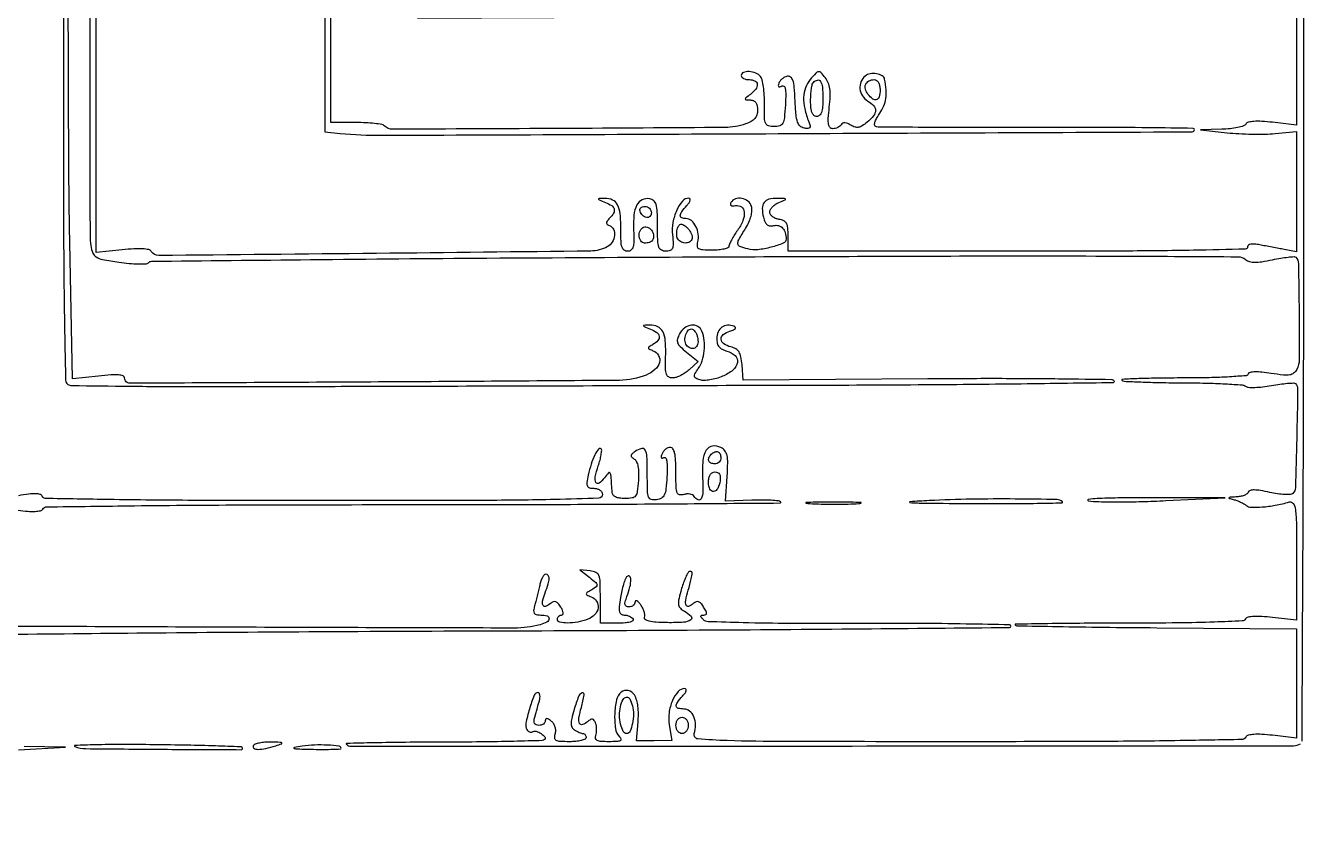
# Model space of a CAD drawing. Extents: x 24 to 1546, y 0 to 2379.
# Drawn here: x 250.7 to 563, y -0.5 to 195.2 of the extents above; entities that cross this region are included whole.
import ezdxf

# ---------------------------------------------------------------- set-up
doc = ezdxf.new("R2010")
doc.units = 0
doc.header["$MEASUREMENT"] = 0
doc.layers.get('0').update_dxf_attribs({"linetype": 'CONTINUOUS'})

msp = doc.modelspace()

# ---------------------------------------------------------------- linework, layer by layer
for points in [[(324, 288.105035), (324, 169.210071), (327.75, 168.855035, 0.024573), (337.966179, 168.392349, 0.000137), (435.072302, 168.795574, 0.000014), (536.468237, 169.247283, 0.412847), (537.000134, 169.78147, 0.409917), (536.711742, 170.074239, 0.00034), (525.636888, 170.231486, 0.002903), (513.149817, 170.327793, 0.00174), (498.316557, 170.30444, -0.001217), (483.428024, 170.2654, -0.001967), (470.759123, 170.312838, -0.000294), (459.524928, 170.405697, -0.137028), (458.825824, 170.607647, -0.290032), (458.644012, 170.981494, -0.055605), (458.818776, 171.752084, -0.043844), (459.259155, 172.733605, -0.02711), (459.935099, 173.803207, 0.055832), (460.907151, 175.556417, 0.063252), (461.416773, 177.409603, 0.054911), (461.485635, 179.539672, 0.029643), (461.127623, 182.143011, 0.223091), (460.522631, 182.964246, 0.085217), (459.143922, 183.431646, 0.07831), (457.563637, 183.43248, 0.13505), (456.373252, 182.894808, 0.121555), (455.327207, 181.47851, 0.124682), (455.073081, 179.752026, 0.120338), (455.672378, 178.065696, 0.108311), (457, 176.767927, -0.062832), (458.452195, 175.584568, -0.201194), (458.888252, 174.441586, -0.167563), (458.407311, 173.181708, -0.041522), (456.830939, 171.587274, -0.032282), (455.658672, 170.707973, -0.098648), (454.740636, 170.33879, -0.122466), (453.869805, 170.389377, -0.064214), (452.8773, 170.844555, 0.040605), (452.078983, 171.257211, 0.085081), (451.399958, 171.413456, 0.121446), (450.866462, 171.313454, 0.148635), (450.487343, 170.979521, -0.090211), (450.149336, 170.604482, -0.053194), (449.633941, 170.287734, -0.050929), (449.031689, 170.072656, -0.060382), (448.432247, 170, -0.210285), (447.759728, 170.295927, -0.145928), (447.392017, 171.053419, -0.058125), (447.324394, 172.522532, -0.010498), (447.573605, 175.25, 0.017078), (447.78033, 177.896225, 0.044976), (447.692788, 179.794574, 0.061909), (447.304601, 181.255961, 0.071684), (446.581675, 182.5, 0.022296), (445.528545, 183.71507, 0.239711), (444.933309, 183.926662, 0.175471), (444.30063, 183.600168, 0.011329), (442.905312, 182.023104, 0.086466), (441.725856, 180.006261, 0.081046), (441.263189, 177.662893, 0.066446), (441.538394, 174.906262, 0.035974), (442.560832, 171.648576, -0.034905), (442.855769, 170.715831, -0.228888), (442.754672, 170.249643, -0.240275), (442.332396, 170.053104, -0.038117), (441.395909, 170.15862, -0.142908), (440.417344, 170.658517, -0.124752), (439.798614, 171.631528, -0.057607), (439.432105, 173.411339, -0.010137), (439.200626, 176.823859, 0.008909), (438.98105, 180.18303, 0.056727), (438.64803, 181.856591, 0.15539), (438.101405, 182.625405, 0.212101), (437.283492, 182.813816, 0.068943), (436.630377, 182.59064, 0.054818), (436.005061, 182.184107, 0.056185), (435.49965, 181.665544, 0.084917), (435.203134, 181.110804, 0.045685), (435.074113, 180.560118, 0.2479), (435.175068, 180.281103, 0.276216), (435.44954, 180.225855, 0.053354), (435.925764, 180.45412, -0.329095), (436.437553, 180.41191, -0.167571), (436.776055, 179.82151, -0.051224), (436.899122, 178.396917, -0.010232), (436.805496, 175.843315, -0.010167), (436.557727, 172.650408, -0.094449), (436.169005, 171.32907, -0.201496), (435.428953, 170.70741, -0.075393), (434.061255, 170.5, -0.071465), (432.677038, 170.698863, -0.223214), (431.990256, 171.306834, -0.096614), (431.706403, 172.610844, -0.008521), (431.690605, 176, 0.016972), (431.64322, 178.197376, 0.020491), (431.44442, 180.251563, 0.019592), (431.142535, 181.942869, 0.11546), (430.756905, 182.75, 0.130597), (429.596003, 183.606171, 0.080982), (427.930947, 183.968241, 0.102595), (426.522846, 183.752594, 0.313273), (426, 183, 0.191087), (426.151477, 182.618118, 0.088204), (426.5875, 182.29375, 0.068025), (427.234582, 182.073693, 0.048028), (428, 182, -0.111984), (429.367044, 181.689936, -0.270185), (429.928964, 180.863179, -0.186748), (429.56241, 179.678469, -0.063131), (428.25, 178.392046, 0.005777), (427.13212, 177.522916, 0.22845), (427, 177.24884, 0.395521), (427.161439, 177.076683, 0.011517), (428.25, 177.031803, -0.101405), (429.012647, 176.861029, -0.132017), (429.564564, 176.410202, -0.10612), (429.893436, 175.657464, -0.050157), (430, 174.597825, -0.071227), (429.830877, 173.41663, -0.106893), (429.335773, 172.504732, -0.091011), (428.440407, 171.782323, -0.040508), (427.048659, 171.166807, -0.082121), (422.042427, 170.299439, -0.000673), (381.971092, 170.045584, -0.000315), (340.708654, 169.865724, -0.197303), (338.592361, 170.725446, 0.154573), (337.990674, 171.030143, 0.012728), (336.22747, 171.272475, 0.016093), (334.064855, 171.443556, 0.011691), (331.651141, 171.5), (325.5, 171.5), (325.5, 289.198536, -0.000228)], [(563.34628, 20.117426, 0.00003), (563.585042, 68.349484, 0.000793), (563.761466, 121.74337, 0.000478), (563.809731, 185.065658, -0.000252), (563.829439, 248.38279, -0.000419), (563.917736, 301.759581, -0.00001), (564.039235, 350.115363, -0.198254)], [(266.463593, 224.343765, 0.000558), (266.467086, 181.731918, 0.000082), (266.518586, 143.885163, 0.037539), (266.709111, 141.40167, 0.054834), (267.198688, 139.569919, 0.168378), (268.018456, 138.605211, 0.087566), (269.597789, 138.014115, 0.008774), (273.58593, 137.34636, 0.013521), (276.099134, 137.039984, 0.019083), (278.351362, 136.913489, 0.015549), (280.183011, 136.937581, 0.187437), (280.816598, 137.216598, -0.196139), (281.630153, 137.558684, -0.000053), (320.530591, 137.970003, -0.000957), (363.716519, 138.339434, -0.000579), (414.851545, 138.619756, -0.000394), (481.537299, 138.855576, -0.001825), (520.068706, 138.820836, -0.000442), (547.670252, 138.670766, -0.173305), (549.491739, 138.006856, 0.104939), (550.461119, 137.497729, 0.065806), (551.733634, 137.31441, 0.042344), (553.503245, 137.443794, 0.013411), (556.108029, 137.929748, -0.010338), (558.130241, 138.319887, -0.015407), (559.914349, 138.569664, -0.010383), (561.382989, 138.698527, -0.216321), (561.786302, 138.547031, -0.194259), (562.464859, 136.949489, -0.002204), (562.62492, 125.104136, -0.00311), (562.65829, 113.530417, -0.122624), (562.03647, 111.068146, -0.10117), (561.292128, 110.171862, -0.132277), (560.320581, 109.74605, -0.066058), (558.770183, 109.717959, -0.010833), (555.791253, 110.12401, 0.014005), (553.530817, 110.417532, 0.031638), (551.806595, 110.482854, 0.039546), (550.600217, 110.356403, 0.271333), (550.166667, 109.981186, -0.298936), (549.623698, 109.557743, -0.004954), (545.619964, 109.271089, -0.010267), (540.603747, 109.065134, -0.005126), (534.25, 109, 0.003413), (528.312894, 108.959471, 0.006018), (523.410753, 108.833517, 0.002057), (519.322206, 108.662361, 0.651687), (519.233416, 108.433251, 0.186452), (519.752831, 108.20333, 0.001882), (523.84897, 108.021781, 0.005785), (528.608707, 107.883906, 0.003683), (534.150082, 107.828362, -0.005225), (539.721616, 107.755332, -0.007851), (544.578462, 107.564567, -0.003795), (548.675093, 107.307993, -0.153296), (549.5, 106.983895, 0.157582), (550.182563, 106.722295, 0.019996), (551.778607, 106.700885, 0.021852), (553.729767, 106.838217, 0.016562), (555.852706, 107.152745, -0.010068), (557.940348, 107.489802, -0.014948), (559.781307, 107.693211, -0.009984), (561.297334, 107.784561, -0.209385), (561.710102, 107.623231, -0.202975), (562.271747, 106.236775, -0.001649), (562.043674, 94.181747, -0.001721), (561.735067, 82.156212, -0.191361), (561.112153, 80.712153, -0.189624), (560.537693, 80.462065, -0.022307), (559.115789, 80.474582, -0.024197), (557.359812, 80.653952, -0.017572), (555.428616, 81.015998, 0.012843), (553.161365, 81.463276, 0.040384), (551.617393, 81.60007, 0.067737), (550.627644, 81.473064, 0.251658), (550.185358, 81.056073, -0.169279), (549.865828, 80.641914, -0.05203), (549.153407, 80.276146, -0.045389), (548.213212, 80.006156, -0.036379), (547.166667, 79.883999, 0.004273), (545.746555, 79.810058, 0.171276), (545.463511, 79.690447, 0.586718), (545.497812, 79.54361, 0.009775), (546.5, 79.27639, -0.026478), (547.351736, 79.018535, -0.019978), (548.25742, 78.649565, -0.020338), (549.082542, 78.233039, -0.043297), (549.674197, 77.832858, 0.164738), (550.927326, 77.368758, 0.026432), (553.572592, 77.434118, 0.026828), (556.795857, 77.859447, 0.020727), (560.25, 78.654706, -0.33213), (561.197845, 78.283146, -0.108772), (561.728397, 76.779342, -0.028216), (561.957143, 73.321907, -0.002412), (562, 64.438221), (562, 49.741667), (556.083844, 50.411004, 0.013631), (553.538777, 50.628876, 0.028662), (551.55524, 50.630522, 0.033745), (550.121039, 50.451848, 0.209438), (549.524827, 50.040171, -0.247418), (548.68916, 49.548148, -0.002718), (541.88568, 49.26497, -0.006544), (533.06457, 49.061379, -0.002497), (520.774316, 49, 0.00145), (510.025931, 48.968832, 0.002476), (501.050959, 48.87233, 0.000349), (493.173128, 48.7431, 0.662012), (493.101288, 48.565379, 0.193662), (493.523048, 48.385663, 0.000214), (503.463902, 48.188851, 0.001931), (514.611979, 48.015994, 0.001181), (527.767954, 47.8939), (562, 47.657041), (562, 34.278864), (562, 20.900687), (556.129772, 21.564828, 0.013197), (553.501273, 21.79214, 0.032117), (551.556686, 21.7837, 0.042884), (550.201398, 21.572947, 0.196792), (549.570755, 21.114484, -0.254676), (548.542971, 20.528097, -0.000846), (533.492682, 20.256678, -0.003208), (513.271016, 20.055971, -0.000877), (481.373595, 20, -0.000379), (436.63437, 20.033901, -0.007096), (422.555376, 20.255056, -0.015533), (415.366465, 20.693851, -0.478777), (414.5, 22, 0.080631), (414.814712, 24.134025, 0.097766), (414.394952, 26.109133, 0.120421), (413.358184, 27.490024, 0.173484), (411.932612, 28, -0.058158), (410.555995, 28.160665, -0.323392), (410.097101, 28.691463, -0.184375), (410.35274, 29.589483, -0.023398), (411.654988, 31.171259, 0.029605), (412.238775, 31.89856, 0.084852), (412.518403, 32.480581, 0.211555), (412.468575, 32.838353, 0.259461), (412.178041, 33, 0.215905), (410.543703, 32.25977, 0.078501), (409.152892, 30.05879, 0.067479), (408.329777, 27.108942, 0.074117), (408.361226, 24.14248), (408.973047, 20.316362), (404.642224, 20.25089), (400.311402, 20.185419), (400.735041, 24.84271, 0.047505), (400.718885, 28.665668, 0.105005), (399.837559, 31.432152, 0.214228), (398.349689, 32.519421, 0.229327), (396.608213, 32.089808, 0.166498), (395.463716, 30.215117, 0.045197), (395.014537, 26.719601, 0.045276), (395.201729, 23.192514, 0.161863), (396.2, 21.2, -0.127884), (396.533092, 20.632818, -0.369577), (396.356877, 20.25, -0.096519), (395.513982, 20.044672, -0.011626), (393.593011, 20, -0.016019), (391.672295, 20.061551, -0.092898), (390.693815, 20.310704, -0.231659), (390.31108, 20.783117, -0.149098), (390.361626, 21.5, 0.056391), (390.539457, 22.185719, 0.036096), (390.596186, 23.007497, 0.036025), (390.534036, 23.831788, 0.054838), (390.351832, 24.525523, 0.0528), (389.99298, 25.228645, 0.206846), (389.595817, 25.491956, 0.180362), (389.092736, 25.400734, 0.039134), (388.359051, 24.883023, -0.088559), (387.10549, 24.171813, -0.394981), (386.399522, 24.481114, -0.147401), (386.250387, 25.797361, -0.022386), (386.846497, 28.406229, 0.020702), (387.556373, 31.46553, 0.564881), (387.050782, 31.917092, 0.231758), (386.165394, 31.084196, 0.017343), (385.076138, 27.859788, 0.013152), (384.475457, 25.64458, 0.064311), (384.333174, 24.356889, 0.124388), (384.563397, 23.511566, 0.123727), (385.16785, 22.875101, 0.021952), (385.73292, 22.550745, 0.0214), (386.328993, 22.274192, 0.021878), (386.872532, 22.077104, 0.071043), (387.25, 22.015313, -0.131305), (387.536062, 21.93258, -0.098296), (387.779688, 21.710748, -0.086253), (387.94363, 21.383267, -0.073145), (388, 21, -0.298029), (387.746631, 20.612682, -0.042808), (386.805205, 20.29375, -0.037088), (385.491409, 20.072373, -0.023202), (383.932612, 20, -0.012777), (381.658319, 20.058127, -0.110393), (380.687017, 20.327989, -0.261544), (380.332298, 20.88351, -0.091246), (380.45519, 21.858817, 0.08002), (380.577931, 22.684163, 0.069657), (380.446217, 23.548889, 0.069337), (380.081051, 24.347857, 0.077887), (379.522578, 24.981262, 0.025252), (378.826843, 25.501684, 0.125472), (378.370566, 25.664165, 0.296066), (378.10534, 25.524997, 0.128674), (378, 25.122445, -0.138431), (377.879179, 24.694414, -0.100108), (377.53958, 24.329718, -0.085785), (377.03165, 24.084162, -0.069905), (376.432612, 24, -0.092411), (375.765482, 24.124363, -0.186765), (375.375973, 24.478503, -0.140353), (375.261871, 25.089019, -0.045609), (375.432612, 26), (375.690904, 26.910459, 0.00708), (376, 28), (376.309096, 29.089541), (376.567388, 30, 0.04064), (376.718914, 30.766396, 0.070914), (376.701057, 31.4125, 0.108759), (376.526687, 31.84171, 0.246901), (376.225675, 32, 0.310386), (375.285117, 31.353882, 0.019087), (374.129476, 27.966692, 0.021712), (373.252613, 24.492189, 0.191637), (373.522794, 22.963119, 0.071506), (373.812671, 22.616399, 0.086764), (374.171462, 22.39216, 0.100354), (374.541547, 22.322727, 0.13557), (374.866844, 22.417705, -0.212807), (375.768519, 22.539456, -0.071163), (377.007467, 21.975397, -0.087291), (377.888286, 21.165529, -0.376003), (377.845004, 20.51167, -0.191569), (377.27999, 20.268213, -0.000779), (370.308711, 20.081764, -0.003702), (362.356003, 19.940374, -0.002304), (353.027988, 19.886607, 0.001884), (343.773807, 19.841045, 0.00324), (336.065401, 19.724094, 0.000597), (329.37344, 19.571196, 0.659521), (329.293991, 19.372675, 0.199041), (330.47682, 18.883074, 0.000013), (445.994116, 18.943074, 0.000017), (561.276547, 19.009838, 0.139128), (563.000019, 19.500012, 0.258597)], [(230.109045, 358.876355, -0.000048), (230.095006, 206.25)], [(242.797298, 79.868691, -0.000011), (242.648497, 127.699984, -0.000482), (242.536335, 180.49825, -0.00029), (242.5, 243.154512)], [(331.836986, 230.235519, 0.000013), (331.874014, 200.213255, 0.015872)], [(226.500919, 213.749975, -0.000156), (226.538171, 334.839254, -0.002108)], [(562, 197.884398), (562, 184.392542), (562, 170.900687), (556.129772, 171.564828, 0.013197), (553.501273, 171.79214, 0.032117), (551.556686, 171.7837, 0.042884), (550.201398, 171.572947, 0.196792), (549.570755, 171.114484, -0.177835), (549.00643, 170.671759, -0.025257), (547.559447, 170.282587, -0.026156), (545.729246, 169.987353, -0.019569), (543.690983, 169.847513), (538.5, 169.695026), (545, 169.013908, 0.012837), (547.871714, 168.787338, 0.008849), (551.132812, 168.671962, 0.008928), (554.275438, 168.672552, 0.017978), (556.75, 168.806298), (562, 169.279806), (562, 154.560448), (562, 139.841089), (559, 140.420545, 0.01626), (557.634311, 140.68433), (556, 141), (554.365689, 141.31567, -0.01626), (553, 141.579455, 0.027224), (551.75667, 141.750063, 0.061849), (550.810594, 141.710676, 0.103587), (550.216486, 141.479158, 0.253418), (550, 141.079455, -0.407532), (549.455649, 140.522511, -0.000917), (536.722444, 140.254646, -0.003719), (519.822705, 140.055865, -0.001078), (493.75, 139.999344), (437.5, 139.998688), (437.5, 143.749344, 0.021803), (437.41207, 145.764872, 0.104829), (437.078727, 146.857585, 0.160099), (436.409905, 147.478542, 0.072558), (435.25, 147.819551, -0.060838), (434.389706, 148.05081, -0.071565), (433.660937, 148.474894, -0.083552), (433.169949, 149.018948, -0.142823), (433, 149.601775, -0.128847), (433.164089, 150.227961, -0.06195), (433.660937, 150.900453, -0.055326), (434.389422, 151.514307, -0.051917), (435.25, 151.968838, 0.003358), (436.757153, 152.58643, 0.423599), (436.824554, 152.75826, 0.284828), (436.635043, 152.884676, 0.002442), (434.809017, 152.936614, 0.064561), (432.771672, 152.721096, 0.178285), (431.589032, 151.934043, 0.166149), (431.150308, 150.523, 0.054569), (431.451205, 148.338392, 0.040584), (431.85429, 147.150081, 0.120759), (432.369918, 146.469699, 0.154361), (433.057807, 146.198425, 0.081455), (433.980766, 146.284719, -0.131297), (435.157546, 146.278456, -0.141357), (436.13646, 145.681941, -0.115543), (436.780817, 144.536982, -0.070751), (437, 142.995765, -0.307002), (436.297527, 141.95951, -0.031552), (433.337554, 140.990943, -0.036587), (430.053534, 140.393299, -0.088424), (427.600686, 140.564085, -0.028339), (425.676531, 141.164715, -0.284133), (425.183688, 141.80251, -0.157393), (425.393493, 142.796553, -0.008335), (427.072196, 145.616816, 0.031187), (427.886838, 147.139633, 0.042041), (428.414916, 148.609845, 0.048563), (428.632637, 149.927534, 0.093782), (428.504808, 150.98485, 0.14841), (427.636168, 152.249102, 0.122703), (426.144402, 152.933147, 0.129617), (424.56937, 152.81948, 0.173558), (423.458665, 151.933118, 0.128732), (423.335348, 151.530938, 0.265014), (423.481503, 151.247893, 0.146085), (423.913338, 151.12095, 0.042205), (424.613396, 151.183118, -0.203936), (426.050091, 150.8476, -0.21935), (426.746579, 149.594098, -0.118386), (426.408683, 147.505282, -0.055739), (425.072211, 145.101411, 0.0143), (424.278798, 143.916885, 0.017479), (423.608712, 142.764332, 0.016127), (423.116609, 141.76963, 0.107199), (423, 141.231993, -0.303706), (422.751056, 140.859952, -0.040151), (421.801215, 140.554512, -0.035566), (420.483101, 140.342112, -0.02217), (418.919029, 140.272727, -0.012697), (416.580763, 140.332115, -0.117411), (415.615764, 140.614352, -0.25668), (415.253466, 141.205283, -0.075961), (415.367687, 142.298037, 0.097233), (415.485317, 144.195282, 0.084945), (414.894226, 146.096564, 0.096357), (413.796638, 147.502, 0.180847), (412.464816, 148, -0.093699), (411.426283, 148.196343, -0.325016), (411.079199, 148.739518, -0.146318), (411.41865, 149.668094, -0.023634), (412.654988, 151.171259, 0.029605), (413.238775, 151.89856, 0.084852), (413.518403, 152.480581, 0.211555), (413.468575, 152.838353, 0.259461), (413.178041, 153, 0.218955), (411.593113, 152.270996, 0.072395), (410.189752, 150.052598, 0.062525), (409.284217, 147.068476, 0.066299), (409.170123, 144.013289, -0.014326), (409.320611, 141.75119, -0.107022), (409.133881, 140.697866, -0.215417), (408.584089, 140.177652, -0.083493), (407.526426, 139.999564, -0.126419), (406.444211, 140.277385, -0.190701), (405.831231, 141.018389, -0.070823), (405.557316, 142.587384, -0.007857), (405.5, 146.234389, 0.009294), (405.435193, 149.720551, 0.061951), (405.157469, 151.431495, 0.142517), (404.570582, 152.351592, 0.132999), (403.566097, 152.843566, 0.161259), (401.743791, 152.607592, 0.164784), (400.441574, 151.331735, 0.09537), (399.732604, 148.85528, 0.032599), (399.644479, 145.103983, -0.011468), (399.695724, 142.371539, -0.06952), (399.494396, 140.973269, -0.166946), (399.000348, 140.27038, -0.158123), (398.166756, 140, -0.164373), (397.330531, 140.282539, -0.154659), (396.811889, 141.021062, -0.0664), (396.55812, 142.475373, -0.011739), (396.511852, 145.25, 0.023197), (396.358268, 149.128055, 0.095775), (395.719436, 151.375566, 0.168205), (394.508374, 152.548958, 0.117054), (392.627555, 152.936614, 0.003316), (391.179873, 152.883872, 0.43868), (391.077293, 152.76232, 0.269731), (391.202145, 152.599027, 0.002228), (392.75, 151.968838, -0.046379), (394.280915, 151.181766, -0.190206), (394.882184, 150.352425, -0.201921), (394.736678, 149.370404, -0.052723), (393.75, 148.075, 0.026382), (393.149887, 147.3676, 0.164145), (393, 146.923333, 0.247772), (393.178067, 146.586056, 0.062037), (393.75, 146.291667, -0.204248), (394.708398, 145.390919, -0.130189), (394.947388, 143.856597, -0.112436), (394.391711, 142.225432, -0.132552), (393.207147, 141.110862, -0.120448), (389.129955, 140.062587, -0.000396), (336.690554, 139.479202, -0.000215), (283.351018, 138.950989, -0.262463), (281.526682, 139.956827, 0.206653), (280.889594, 140.401772, 0.035566), (279.395071, 140.598659, 0.028486), (277.27229, 140.604872, 0.012017), (274.42831, 140.38241), (268, 139.72381), (268, 273.361905)], [(241, 241.956163, 0.000291), (241.049797, 156.292503, 0.001606)], [(260, 237), (260, 172.559017, 0.000926), (260.056212, 142.221123, 0.003335), (260.256969, 122.8737, 0.000903), (260.528925, 108.449711, 0.254427), (261.110288, 107.431838, 0.13627), (262.069216, 107.153287, 0.000342), (276.329219, 106.994321, 0.002118), (292.441613, 106.893978, 0.001314), (311.360288, 106.906011, -0.000113), (335.647336, 106.979782, -0.000044), (369.177311, 107.071083, -0.000044), (405.456367, 107.163489, -0.000054), (439.179495, 107.242761, 0.000985), (469.314485, 107.369663, 0.001659), (494.597034, 107.609799, 0.00013), (517.162414, 107.904871, 0.58291), (517.348849, 108.244567, 0.256379), (516.756875, 108.579805, 0.000374), (503.720065, 108.743805, 0.002817), (489.024394, 108.834866, 0.001718), (471.669354, 108.784996), (426.5, 108.5), (426.189871, 112.246039, 0.026957), (425.922506, 114.19256, 0.093389), (425.45686, 115.369856, 0.12435), (424.678335, 116.110533, 0.066888), (423.439871, 116.604447, -0.084722), (421.715072, 117.364262, -0.238759), (421.08128, 118.47618, -0.247416), (421.610425, 119.61262, -0.088945), (423.25, 120.45067, 0.02549), (424.143713, 120.77292, 0.125632), (424.567661, 121.093196, 0.345463), (424.570231, 121.392021, 0.13185), (424.217011, 121.661631, 0.112439), (422.651532, 121.923638, 0.141855), (421.272867, 121.436047, 0.136839), (420.334446, 120.268532, 0.10161), (420, 118.639793, 0.061644), (420.143444, 117.480722, 0.110519), (420.572688, 116.628124, 0.106164), (421.33855, 116.017983, 0.053869), (422.5, 115.589356, -0.129319), (424.492179, 114.492954, -0.25064), (425.046921, 112.815089, -0.178268), (423.961736, 110.940183, -0.074514), (421.426596, 109.404883, -0.030261), (419.916474, 108.878712, -0.029131), (418.334658, 108.530754, -0.030424), (416.906997, 108.391187, -0.0862), (415.918821, 108.525765, -0.034366), (414.845206, 108.949654, -0.248181), (414.524334, 109.38105, -0.176056), (414.645588, 109.993192, -0.016732), (415.492225, 111.292362, 0.077965), (416.433776, 113.214952, 0.050391), (416.924928, 115.649304, 0.049601), (416.92307, 118.185893, 0.066737), (416.393011, 120.418213, 0.17127), (415.384943, 121.601385, 0.160236), (413.826539, 121.930488, 0.133657), (412.154947, 121.271754, 0.110008), (410.900191, 119.813505, 0.053876), (410.385537, 118.538876, 0.160785), (410.425223, 117.610869, 0.113788), (411.036693, 116.694019, 0.020722), (412.589475, 115.346957), (415.448935, 113.066903), (413.266281, 111.033451, -0.037894), (412.292601, 110.255255, -0.033555), (411.173385, 109.597326, -0.0351), (410.080896, 109.142904, -0.08118), (409.206533, 109, -0.129327), (408.241804, 109.253775, -0.187094), (407.689177, 109.928238, -0.076355), (407.460085, 111.311664, -0.010423), (407.486978, 114.25, 0.025241), (407.408612, 118.077116, 0.098915), (406.785712, 120.34426, 0.169214), (405.551694, 121.541376, 0.116714), (403.627555, 121.936614, 0.003316), (402.179873, 121.883872, 0.43868), (402.077293, 121.76232, 0.269731), (402.202145, 121.599027, 0.002228), (403.75, 120.968838, -0.059193), (405.302509, 120.11982, -0.198502), (405.906198, 119.157352, -0.232474), (405.610386, 118.160773, -0.078967), (404.390542, 117.198682, 0.013484), (403.441624, 116.633515, 0.257116), (403.281083, 116.341957, 0.292554), (403.450552, 116.077109, 0.016487), (404.390542, 115.680377, -0.173141), (405.751793, 114.51202, -0.19938), (405.963925, 112.824124, -0.143103), (404.861735, 111.037858, -0.088042), (402.75, 109.719672, -0.093859), (396.204774, 108.425316, -0.000611), (337.198565, 108.021425, -0.000228), (276.300683, 107.70684, -0.415594), (275, 109.001413, 0.31971), (274.645148, 109.499648, 0.064803), (273.519515, 109.732061, 0.035538), (271.615185, 109.738041, 0.009695), (268.618055, 109.47574), (262.236111, 108.792291), (261.572398, 142.146146, -0.003752), (261.330417, 161.671045, -0.000605), (261.1905, 199.703843, -0.000668), (261.139823, 244.488602, -0.000587)], [(346.757128, 197.079968, -0.000053), (377.976562, 197.238378, -0.000272), (413.384685, 197.395052, -0.000171), (454.75, 197.541464)], [(225.190327, 78.351107, 0.000032), (225.362356, 22.131574, 0.064863)], [(241.251521, 110.171393, 0.000259), (241.514151, 77.758046, 0.469652)], [(244.6081, 46.271251, -0.000062), (280.19227, 46.629818, -0.001119), (320.11111, 46.937833, -0.000642), (368.249626, 47.139765, 0.000592), (415.701532, 47.334059, 0.000987), (455.647909, 47.623763, 0.000039), (491.679979, 47.95905, 0.411328), (491.999626, 48.281556, 0.408654), (491.687233, 48.600253, 0.000436), (481.099165, 48.797485, 0.003291), (469.120495, 48.931295, 0.001974), (454.891147, 48.940409, -0.001752), (437.927314, 48.943772, -0.005411), (426.463859, 49.110288, -0.002516), (417.930503, 49.369595, -0.189726), (416.691147, 49.908853, -0.026865), (416.219615, 50.433973, -0.198829), (416.126882, 50.75, -0.32017), (416.298085, 50.942531, -0.056122), (416.808474, 51, 0.105675), (417.322602, 51.109888, 0.296827), (417.512863, 51.405047, 0.121444), (417.375947, 51.949845, 0.017583), (416.799678, 52.949159, 0.037659), (416.143176, 53.842923, 0.134685), (415.561049, 54.23626, 0.178749), (414.961285, 54.219884, 0.078074), (414.267038, 53.806659, -0.078891), (413.106271, 53.118305, -0.417428), (412.496648, 53.385491, -0.144012), (412.401007, 54.566698, -0.018511), (413.017102, 57.05963, 0.00873), (413.775298, 59.888793, 0.056839), (413.967184, 61.34715, 0.405632), (413.658311, 61.676428, 0.21711), (413.092931, 61.45, 0.078031), (412.679627, 60.854272, 0.015813), (412.154381, 59.675464, 0.016323), (411.626499, 58.251035, 0.014646), (411.171624, 56.743068, 0.016455), (410.669109, 54.604313, 0.096598), (410.663065, 53.456181, 0.157511), (411.09281, 52.669145, 0.066888), (412.078693, 51.957885, -0.076663), (413.715633, 50.727818, -0.466381), (413.62386, 49.807954, -0.136213), (411.884217, 49.216328, -0.017785), (407.934612, 49.131438, -0.011172), (405.161896, 49.232461, -0.04093), (403.423011, 49.478527, -0.086869), (402.499645, 49.864239, -0.356048), (402.323368, 50.400301, 0.118926), (402.400064, 50.988464, 0.046858), (402.236161, 51.794037, 0.042958), (401.886516, 52.668844, 0.041343), (401.388757, 53.483021, 0.027762), (400.853304, 54.135927, 0.089457), (400.407947, 54.474464, 0.281672), (400.13377, 54.453147, 0.240504), (400, 54.19113, -0.123072), (399.886461, 53.736848, -0.100771), (399.566646, 53.349894, -0.090956), (399.088277, 53.089906, -0.07927), (398.524751, 53, -0.101757), (397.853372, 53.138064, -0.248072), (397.545716, 53.519421, -0.119871), (397.57883, 54.237336, -0.019659), (398.024751, 55.5651, 0.029184), (398.748688, 57.86485, 0.060375), (398.985057, 59.730636, 0.21578), (398.656041, 60.468122, 0.397137), (398.051186, 60.45, 0.101843), (397.642232, 59.82823, 0.018858), (397.181632, 58.530625, 0.019529), (396.752949, 56.946759, 0.016713), (396.423378, 55.25, 0.012649), (396.120074, 52.985197, 0.078716), (396.177582, 51.81907, 0.193483), (396.571158, 51.229502, 0.151116), (397.313175, 51, -0.057233), (397.959103, 50.925821, -0.050095), (398.602681, 50.70625, -0.05284), (399.148779, 50.38299, -0.094571), (399.5, 50, -0.383865), (399.426505, 49.594886, -0.098631), (398.776913, 49.271699, -0.048023), (397.549492, 49.062183, -0.01817), (395.809017, 48.998177), (391.5, 48.996354), (391.5, 55.248177, 0.007557), (391.441404, 59.124878, 0.083902), (391.138448, 60.63774, 0.198273), (390.421145, 61.397717, 0.077022), (389, 61.789603), (386.5, 62.079207), (388.899177, 60.172777, -0.010777), (390.381554, 58.941812, -0.174124), (390.694379, 58.38445, -0.285275), (390.496412, 57.901647, -0.028617), (389.399177, 57.200424, 0.01109), (388.248799, 56.520788, 0.236644), (388.047905, 56.193309, 0.314642), (388.217702, 55.899587, 0.017307), (389.25, 55.460261, -0.15837), (390.596829, 54.366932, -0.182566), (390.945829, 52.758184, -0.154337), (390.14262, 51.111352, -0.112327), (388.4349, 49.975249, -0.043155), (385.945749, 49.267388, -0.048572), (383.469581, 49.034593, -0.058944), (381.577677, 49.264793, -0.34587), (381, 50, -0.099904), (381.07702, 50.381626, -0.098144), (381.296239, 50.70625, -0.097739), (381.623589, 50.923689, -0.098179), (382.008474, 51, 0.246974), (382.311008, 51.159143, 0.179129), (382.406082, 51.534956, 0.083013), (382.234282, 52.150067, 0.03007), (381.799678, 52.949159, 0.037659), (381.143176, 53.842923, 0.134685), (380.561049, 54.23626, 0.178749), (379.961285, 54.219884, 0.078074), (379.267038, 53.806659, -0.077628), (378.103915, 53.112955, -0.392048), (377.458829, 53.359037, -0.177836), (377.344138, 54.425751, -0.029618), (377.972022, 56.426411, 0.015636), (378.722572, 58.603068, 0.066936), (378.950432, 59.953896, 0.16668), (378.723877, 60.694439, 0.240371), (378.125, 61, 0.226275), (377.747894, 60.820131, 0.047062), (377.330509, 60.192188, 0.040827), (376.943107, 59.303204, 0.028563), (376.649073, 58.25, -0.004228), (376.372361, 57.033124, -0.002838), (376.036462, 55.646875, -0.002858), (375.695899, 54.308206, -0.005645), (375.407442, 53.25, 0.03542), (375.161796, 52.077996, 0.181027), (375.306045, 51.440077, 0.20414), (375.818804, 51.098617, 0.046219), (376.883369, 51, -0.07021), (378.454574, 50.77828, -0.349983), (378.935026, 50.101147, -0.263594), (378.405118, 49.277473, -0.05551), (376.75, 48.630286, -0.066107), (370.428311, 47.804993, -0.000363), (309.222717, 47.984506, -0.000114), (246.007655, 48.230202, -0.258835)], [(248.906838, 76.646667, 0.014479), (251.27696, 76.384471, 0.032362), (253.088608, 76.354541, 0.041469), (254.376227, 76.524286, 0.203558), (254.962083, 76.938648, -0.256422), (255.90128, 77.470421, -0.000347), (277.394592, 77.738564, -0.002183), (304.970819, 77.943054, -0.000699), (345.955069, 78.010739, 0.000674), (380.553572, 78.066194, 0.001137), (409.570025, 78.217847, 0.000074), (435.540356, 78.41649, 0.665363), (435.649766, 78.683568, 0.173556), (435.126332, 78.931084, 0.00975), (433.306835, 79.074249, 0.014051), (431.090791, 79.142792, 0.009765), (428.586435, 79.100944), (422.172987, 78.868437), (422.553336, 84.91678, 0.010516), (422.693212, 88.263459, 0.058138), (422.521773, 90.054964, 0.113242), (422.001974, 91.167525, 0.10458), (421.036289, 91.980579, 0.16137), (418.983336, 92.335975, 0.223134), (417.45017, 91.314667, 0.11501), (416.600093, 88.706458, 0.035407), (416.536511, 84.542817, -0.019481), (416.591665, 81.211807, -0.102109), (416.183414, 79.435544, -0.42241), (415.434735, 79.169007, -0.140894), (414.47486, 80.040677, 0.140631), (414.086637, 80.393591, 0.072852), (413.45784, 80.597037, 0.06322), (412.696361, 80.628426, 0.055621), (411.915843, 80.47329, -0.126673), (410.888601, 80.416397, -0.265116), (410.303886, 80.924066, -0.077854), (410.048373, 82.31159, -0.006679), (410, 85.932612, 0.011139), (409.934249, 88.883572, 0.045312), (409.692603, 90.661102, 0.092224), (409.262635, 91.651438, 0.249296), (408.606989, 92, 0.099245), (408.029957, 91.884326, 0.066853), (407.448236, 91.544118, 0.063789), (406.950191, 91.041363, 0.071843), (406.618443, 90.448062, 0.034203), (406.43257, 89.842961, 0.173979), (406.472324, 89.498385, 0.338628), (406.687261, 89.39232, 0.089983), (407.06695, 89.541377, -0.417137), (407.491171, 89.438997, -0.097224), (407.770154, 88.674163, -0.041134), (407.881672, 87.163841, -0.012149), (407.805496, 84.843315, -0.012049), (407.559593, 81.821937, -0.07982), (407.164972, 80.36557, -0.159751), (406.455265, 79.589459, -0.093309), (405.25, 79.180449, -0.098296), (403.984606, 79.249967, -0.248535), (403.323462, 79.851281, -0.080616), (403.048873, 81.321249, -0.005947), (403, 85.430449, 0.008852), (402.922477, 89.808778, 0.115465), (402.498783, 91.368046, 0.353795), (401.622046, 91.734042, 0.0742), (400, 90.984687, 0.031269), (399.267331, 90.43528, 0.193421), (399.053167, 90.026643, 0.233057), (399.200451, 89.632155, 0.045564), (399.814871, 89.150891, -0.146975), (400.359496, 88.511508, -0.056424), (400.709113, 87.385083, -0.042862), (400.867844, 85.842654, -0.022079), (400.814871, 83.900891, -0.014217), (400.546217, 81.219448, -0.129996), (400.107784, 80.143153, -0.194493), (399.269258, 79.639108, -0.039281), (397.501319, 79.5, -0.035339), (396.197563, 79.592263, -0.077569), (395.24362, 79.883309, -0.113224), (394.649996, 80.359866, -0.151892), (394.403634, 81, 0.002353), (394.124535, 84.945894, 0.105104), (393.894489, 85.731802, 0.514204), (393.492809, 85.782971, 0.024988), (392.478529, 84.573001, -0.063856), (391.177667, 83.245374, -0.474172), (390.426899, 83.411294, -0.172678), (390.25407, 84.778288, -0.025644), (391, 87.5, 0.015982), (391.421745, 88.929907, 0.0231), (391.694675, 90.218867, 0.020169), (391.823059, 91.264776, 0.220263), (391.680685, 91.652648, 0.453704), (391.038547, 91.609908, 0.049111), (390.152845, 90.17923, 0.03709), (389.254326, 87.942881, 0.024106), (388.538857, 85.25, 0.016944), (388.207166, 83.402077, 0.137278), (388.316925, 82.556839, 0.23729), (388.819567, 82.131016, 0.059291), (389.920545, 82, -0.067079), (390.733122, 81.890494, -0.089486), (391.403424, 81.569664, -0.105474), (391.842835, 81.084271, -0.132148), (392, 80.5, -0.403677), (391.100652, 79.567577, -0.003547), (380.347222, 79.255481, -0.004916), (362.884701, 79.044362, -0.000564), (323.583333, 79, -0.000885), (291.769716, 79.056292, -0.003061), (271.17113, 79.255289, -0.000659), (255.5716, 79.522081, -0.317745), (254.804817, 80.08555, 0.251791), (254.333808, 80.529398, 0.061726), (253.242605, 80.682165, 0.037381), (251.530758, 80.581172, 0.011535), (248.977004, 80.177629, -0.006675)], [(249, 18.038689), (260.5, 18.629284), (250.416667, 18.814642, -0.006803)]]:
    msp.add_lwpolyline(points, format="xyb")
for points in [[(446, 177.5, -0.016668), (445.927513, 175.326193, -0.063857), (445.666667, 174, -0.12648), (445.196999, 173.272668, -0.188641), (444.5, 173, -0.172496), (443.819858, 173.24184, -0.129351), (443.347826, 173.888889, -0.071579), (443.078198, 175.040066, -0.021793), (443, 176.833333, -0.016072), (443.048764, 178.349997, -0.020702), (443.195833, 179.736458, -0.018996), (443.406522, 180.861888, -0.14152), (443.666667, 181.333333, -0.137869), (444.676072, 181.899793, -0.326232), (445.429193, 181.587297, -0.115687), (445.883749, 180.199088, -0.021525)], [(460, 179.5, -0.054427), (459.815577, 177.810784, -0.259252), (459.19464, 177.10967, -0.256137), (458.264393, 177.262519, -0.053482), (457.036355, 178.456195, -0.107842), (456.401182, 179.682617, -0.168785), (456.485124, 180.856261, -0.175838), (457.27011, 181.692263, -0.117725), (458.559017, 182, -0.15208), (459.143008, 181.818168, -0.111514), (459.605902, 181.316268, -0.083213), (459.90228, 180.521252, -0.047734)], [(404, 149.416667, -0.190724), (403.653027, 148.540134, -0.244413), (402.846361, 148.257027, -0.165501), (401.877068, 148.749304, -0.113253), (401.229167, 149.8125, -0.134046), (401.204183, 150.264262, -0.144529), (401.414714, 150.651172, -0.119977), (401.841384, 150.910766, -0.077096), (402.416667, 151, -0.099038), (403.020927, 150.879125, -0.097945), (403.534896, 150.534896, -0.097945), (403.879125, 150.020927, -0.099038)], [(404.32411, 144.597766, -0.086065), (404.538545, 143.51036, -0.170852), (404.269391, 142.685595, -0.158715), (403.521979, 142.171939, -0.071951), (402.333333, 142, -0.148195), (401.824861, 142.154091, -0.098894), (401.391667, 142.5875, -0.082425), (401.099593, 143.235391, -0.064853), (401, 144, -0.143413), (401.3796, 145.296226, -0.20873), (402.355969, 145.94922, -0.207321), (403.504144, 145.679262, -0.142098)], [(414, 143.377555, -0.2134), (413.59672, 142.475692, -0.160528), (412.588687, 142.035805, -0.133625), (411.367643, 142.248606, -0.14577), (410.470404, 143.047887, -0.087712), (410.265625, 143.56268, -0.046424), (410.189397, 144.247599, -0.044288), (410.241393, 144.984337, -0.051904), (410.42322, 145.660511, -0.048699), (410.797865, 146.409648, -0.216594), (411.198473, 146.673919, -0.18113), (411.712347, 146.568775, -0.033143), (412.511833, 145.990179, -0.048537), (413.081249, 145.415817, -0.0416), (413.562851, 144.713255, -0.043608), (413.89299, 143.994563, -0.086074)], [(415.289489, 119.000996, -0.09513), (415.388367, 117.507049, -0.184988), (414.834561, 116.467369, -0.239731), (413.858021, 116.223281, -0.140858), (412.780085, 116.819915, -0.165432), (412.252383, 117.891732, -0.095446), (412.340548, 119.342271, -0.10445), (412.941801, 120.558373, -0.229793), (413.851984, 121, -0.177328), (414.240197, 120.857848, -0.061413), (414.651587, 120.412793, -0.051688), (415.022023, 119.766042, -0.040295)], [(421, 89.5, -0.099038), (420.885486, 88.927543, -0.097945), (420.559375, 88.440625, -0.097945), (420.072457, 88.114514, -0.099038), (419.5, 88, -0.103678), (418.569797, 88.19498, -0.206496), (418.066255, 88.735179, -0.193059), (418.095775, 89.503522, -0.091649), (418.666667, 90.333333, -0.091649), (419.496478, 90.904225, -0.193059), (420.264821, 90.933745, -0.206496), (420.80502, 90.430203, -0.103678)], [(420.819551, 83.828328, -0.077969), (420.245613, 81.984177, -0.246964), (419.233119, 81.247168, -0.341983), (418.334996, 81.754328, -0.099758), (418, 83.416667, -0.043744), (418.097716, 84.531429, -0.093042), (418.401892, 85.338523, -0.12769), (418.900993, 85.823287, -0.129929), (419.569551, 86, -0.108654), (420.227121, 85.855398, -0.155126), (420.665008, 85.454992, -0.118091), (420.864321, 84.780163, -0.049589)], [(442.789188, 78.258586, 0.008711), (445.612159, 78.14806, 0.005503), (448.908478, 78.112769, 0.005525), (452.149843, 78.149556, 0.010124), (454.789188, 78.262181, 0.088327), (455.319858, 78.391534, 0.788092), (455.297449, 78.515128, 0.011688), (452.807799, 78.597762, 0.002526), (448.5, 78.618236, 0.002432), (444.200814, 78.596037, 0.013217), (441.872449, 78.511106, 0.86599), (441.862628, 78.389364, 0.041857)], [(472, 78.986537, 0.006484), (467.326365, 78.696126, 0.932017), (467.327258, 78.505481, 0.014046), (470.965626, 78.368706, 0.000707), (482.854696, 78.272747, 0.00233), (491.388741, 78.255713, 0.004039), (498.478478, 78.331875, 0.000934), (504.559986, 78.457714, 0.660052), (504.650337, 78.682996, 0.194381), (503.323473, 79.246214, 0.002038), (493.097295, 79.382979, 0.006883), (482.345342, 79.334921, 0.007714)], [(511, 78.975083, 0.032921), (513.594856, 78.742847, 0.005955), (518.4375, 78.686997, 0.006395), (524.118672, 78.761812, 0.005754), (530, 78.982266), (544.5, 79.692954), (525.5, 79.685771, 0.003137), (518.220297, 79.637345, 0.009012), (513.1694, 79.480969, 0.029339), (510.998478, 79.246395, 0.850965)], [(399.347241, 28.780149, -0.066532), (399.601269, 26.72378, -0.048038), (399.356605, 24.423424, -0.04972), (398.770513, 22.537577, -0.301169), (397.95898, 22, -0.283123), (397.091088, 22.534266, -0.059678), (396.456777, 24.28297, -0.053752), (396.186887, 26.495982, -0.065057), (396.428758, 28.572172, -0.049944), (397.070104, 30.352829, -0.26981), (397.886697, 30.909349, -0.298827), (398.701729, 30.453862, -0.056219)], [(413, 24, -0.072314), (412.888136, 23.230589, -0.08892), (412.5625, 22.583333, -0.10214), (412.075754, 22.153209, -0.130775), (411.5, 22, -0.130775), (410.924246, 22.153209, -0.10214), (410.4375, 22.583333, -0.08892), (410.111864, 23.230589, -0.072314), (410, 24, -0.072314), (410.111864, 24.769411, -0.08892), (410.4375, 25.416667, -0.10214), (410.924246, 25.846791, -0.130775), (411.5, 26, -0.130775), (412.075754, 25.846791, -0.10214), (412.5625, 25.416667, -0.08892), (412.888136, 24.769411, -0.072314)], [(262.783462, 18.825839, 0.091253), (265.476769, 18.301622, 0.000999), (284.252375, 18.147015, 0.000525), (303.545062, 18.04695, 0.669675), (303.763087, 18.570246, 0.190005), (303.333278, 18.756986, 0.000585), (297.239757, 18.959135, 0.00319), (290.319748, 19.136415, 0.001976), (282.189458, 19.260671, 0.00291), (274.204401, 19.30467, 0.005523), (267.775901, 19.231662, 0.003486), (262.827885, 19.086275, 0.813225)], [(306.5, 19, 0.419354), (306.646763, 18.401786, 0.134822), (307.627455, 18.132453, 0.053825), (309.539852, 18.338921, 0.023715), (312, 19, 0.007716), (313.459944, 19.492521, 0.597222), (313.489871, 19.68627, 0.153589), (313.097227, 19.826268, 0.002676), (310.809017, 19.90032, 0.025554), (309.350569, 19.865168, 0.032707), (308.020713, 19.676969, 0.034427), (306.970631, 19.380913, 0.170008)], [(318.5, 18.894054, 0.00927), (316.515369, 18.553515, 0.794756), (316.508213, 18.371301, 0.059765), (317.416429, 18.236275, 0.001796), (321.25, 18.141905, 0.005365), (323.838244, 18.115273, 0.008945), (326.017187, 18.155219, 0.003183), (327.854316, 18.233504, 0.399947), (328, 18.386501, 0.381166), (327.522344, 18.92204, 0.015191), (324.697305, 19.159207, 0.023261), (321.496613, 19.181172, 0.027943)]]:
    msp.add_lwpolyline(points, format="xyb", close=True)

doc.saveas('drawing.dxf')
